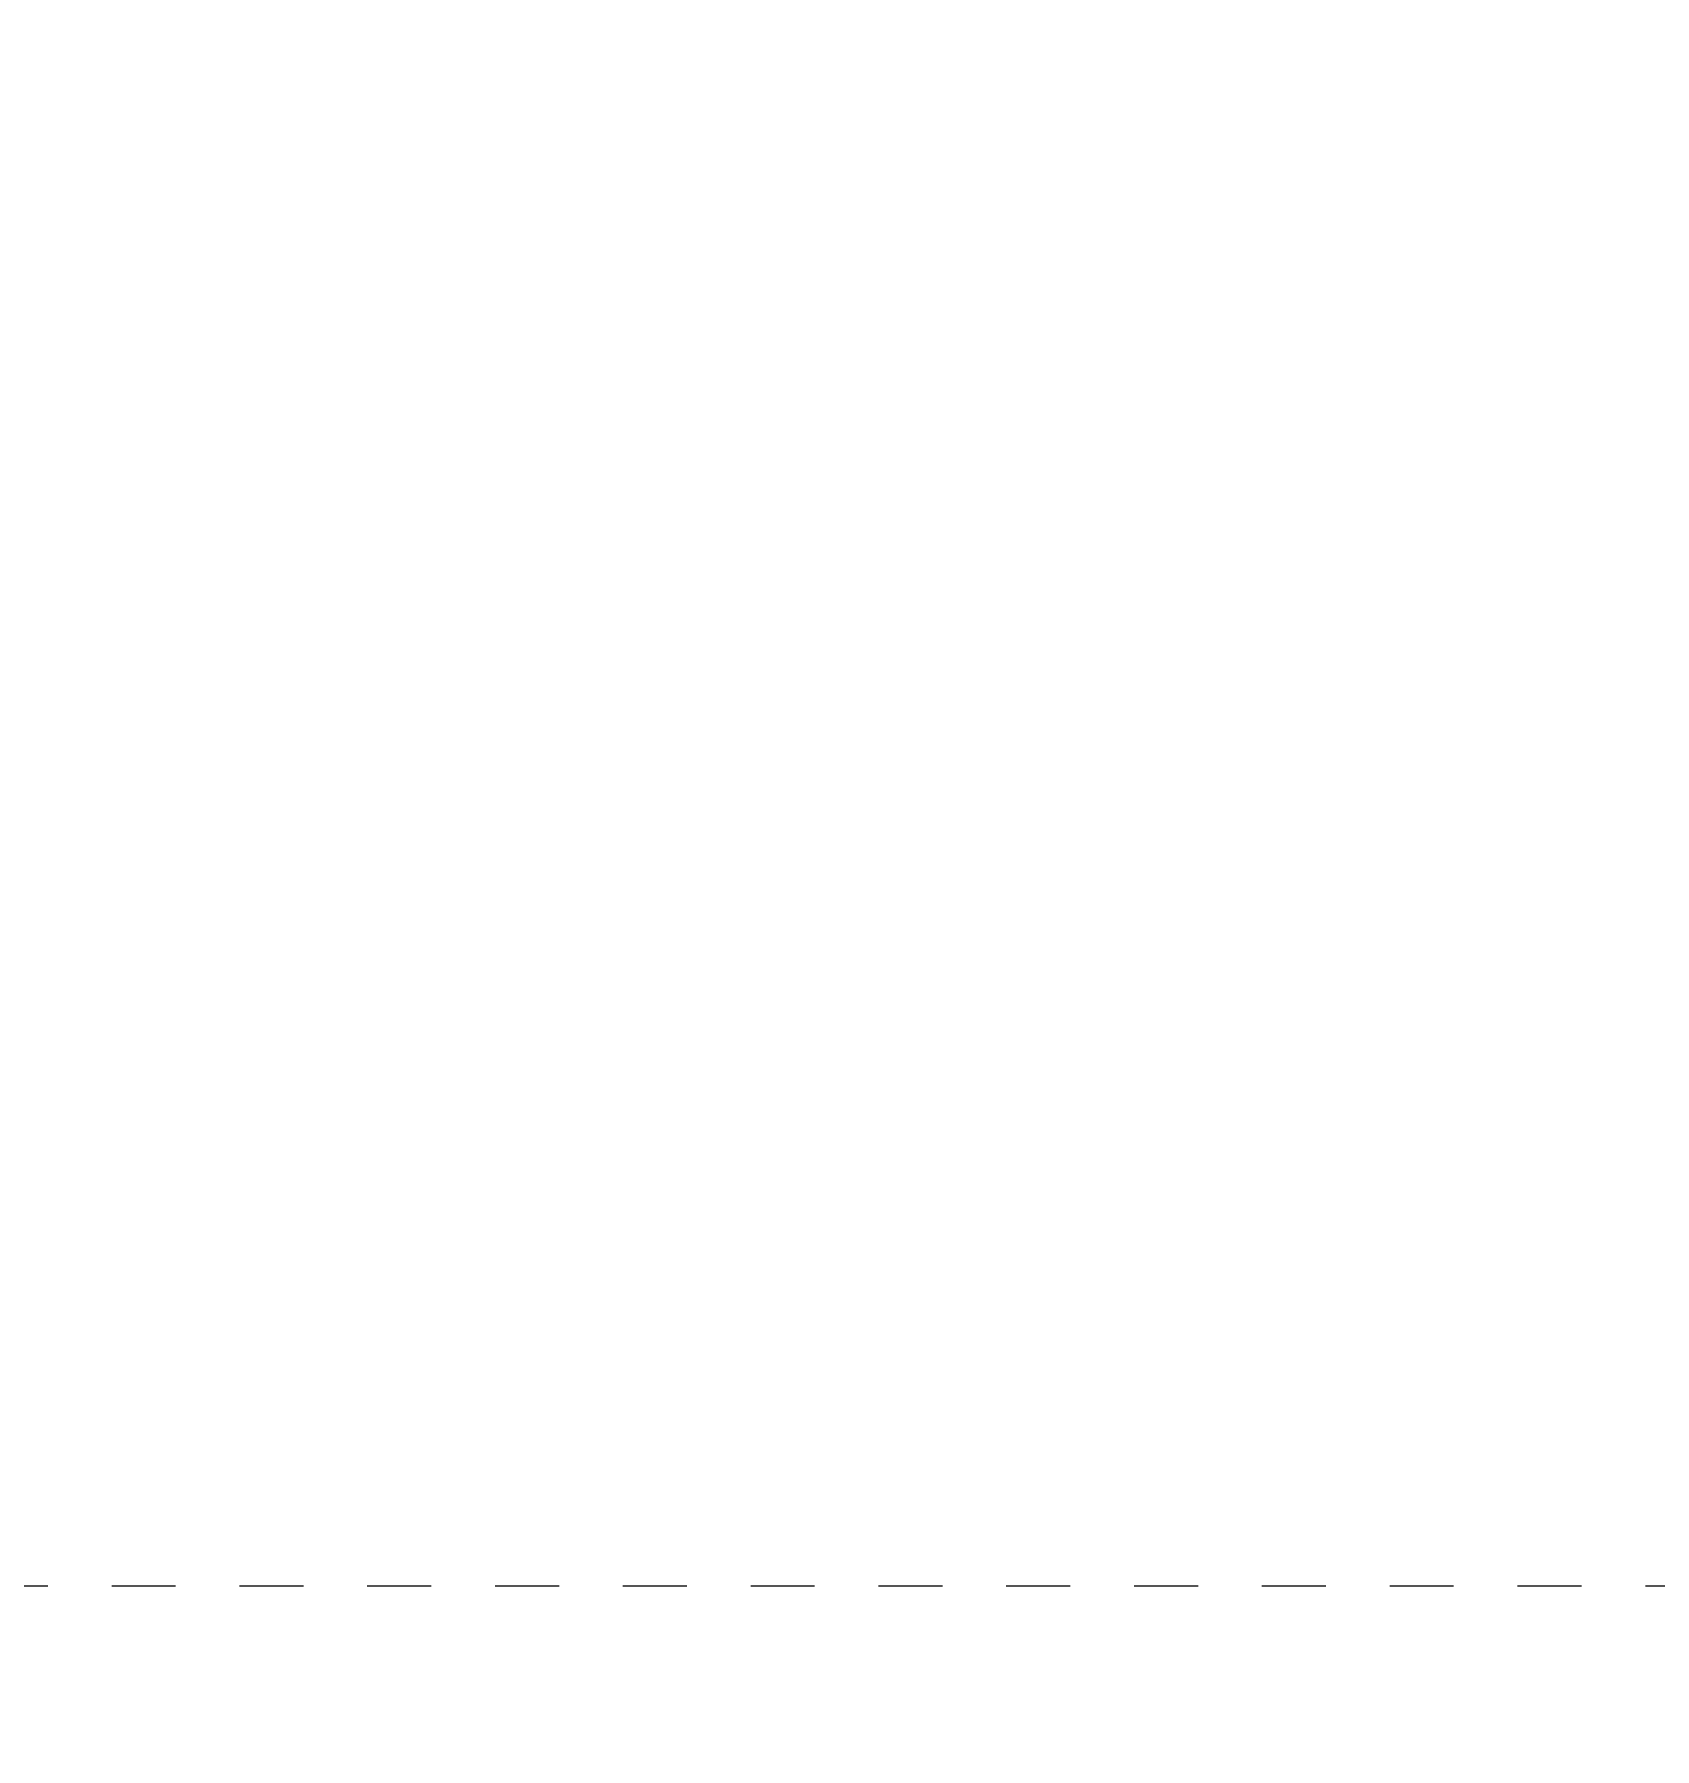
# Model space of a CAD drawing. Header units: millimetres. Extents: x -48147 to 1436659, y -488302 to 18123.
# Drawn here: x 1408291 to 1411869, y -475293 to -471507 of the extents above; entities that cross this region are included whole.
import ezdxf

# ---------------------------------------------------------------- set-up
doc = ezdxf.new("R2010")
doc.units = ezdxf.units.MM
doc.header["$MEASUREMENT"] = 0
doc.linetypes.add('Dashed', pattern=[2822.222233, 1411.111116, -1411.111116])
doc.linetypes.add('Wipeout_Contour', pattern=[1000, 0, -1000])
for name, color, linetype, lineweight, true_color in [('0_Pen_No__105', 7, 'Continuous', 15, 0xa6a6a6), ('A-230-M_FLOOR.IFC Import_Pen_No__109', 7, 'Continuous', 15, 0xa6a6a6), ('A-230-M_FLOOR.IFC Import_Pen_No__29', 7, 'Continuous', 50, 0x2a2a2a), ('New_A-20-M_Roof_Pen_No__53', 7, 'Continuous', 35, 0x444444), ('New_A-25-M_Curtain_Wall_Pen_No__23', 7, 'Continuous', 30, 0x2a2a2a), ('New_A-25-M_Curtain_Wall_Pen_No__63', 7, 'Continuous', 20, 0x606060)]:
    doc.layers.add(name, color=color, linetype=linetype, lineweight=lineweight, true_color=true_color)
for name, color, linetype, lineweight in [('0_Pen_No__191', 7, 'Continuous', 5), ('0_Pen_No__85', 8, 'Continuous', 20), ('New_A-20-M_Floor_Slab_Pen_No__146', 8, 'Continuous', 0), ('New_A-20-M_Roof_Pen_No__85', 8, 'Continuous', 20), ('New_A-25-M_Curtain_Wall_Pen_No__3', 7, 'Continuous', 18), ('New_A-25-M_Curtain_Wall_Pen_No__87', 8, 'Continuous', 20), ('New_A-25-M_Wall_Ext_Pen_No__87', 8, 'Continuous', 20), ('New_ArchiCAD Doors_Pen_No__87', 8, 'Continuous', 20)]:
    doc.layers.add(name, color=color, linetype=linetype, lineweight=lineweight)
for name, color, linetype in [('A-230-M_FLOOR.IFC Import', 7, 'Continuous'), ('A-95-P_Drawing', 7, 'Continuous'), ('New_A-20-M_Floor_Slab', 7, 'Continuous'), ('New_A-20-M_Roof', 7, 'Continuous'), ('New_A-25-M_Curtain_Wall', 7, 'Continuous'), ('New_A-25-M_Wall_Ext', 7, 'Continuous'), ('New_ArchiCAD Doors', 7, 'Continuous')]:
    doc.layers.add(name, color=color, linetype=linetype)
doc.styles.add('GENERATED_STYLE_2', font='')
doc.styles.get('GENERATED_STYLE_2').set_extended_font_data('Swis721 BT')
doc.dimstyles.new('GENERATED_STYLE__5', dxfattribs={"dimtxt": 0.18, "dimasz": 182.4, "dimexe": 0.18, "dimexo": 0.0625, "dimgap": 0.09, "dimtad": 0, "dimtih": 1, "dimtoh": 1, "dimdec": 4, "dimzin": 0, "dimdsep": 46, "dimcen": 0.09, "dimadec": 0, "dimazin": 0, "dimtfac": 1, "dimtdec": 4, "dimtmove": 0, "dimatfit": 3, "dimldrblk": 'ARROWHEAD_5', "dimfxl": 1, "dimtolj": 1, "dimtzin": 0, "dimarcsym": 0})

# ---------------------------------------------------------------- blocks, each defined once
blk = doc.blocks.new('Section Elem_8_2', base_point=(1424163.9, -483032.8))
at = {"layer": 'New_A-25-M_Wall_Ext_Pen_No__87', "linetype": 'Continuous'}
blk.add_line((1403774.4, -474932.8), (1412961.7, -474932.8), dxfattribs=at)
blk = doc.blocks.new('Section Elem_65_2', base_point=(1424163.9, -483032.8))
at = {"color": 254, "linetype": 'Wipeout_Contour', "lineweight": 0, "ltscale": 5949958.005939646}
blk.add_wipeout([(1409816, -474007.8), (1410766, -474007.8), (1410766, -471937.8), (1409816, -471937.8)], dxfattribs=at).dxf.layer = 'New_A-25-M_Curtain_Wall'
blk = doc.blocks.new('Section Elem_73_2', base_point=(1424163.9, -483032.8))
at = {"color": 254, "linetype": 'Wipeout_Contour', "lineweight": 0, "ltscale": 5948625.809511858}
blk.add_wipeout([(1410791, -471912.8), (1409791, -471912.8), (1409791, -471937.8), (1410791, -471937.8)], dxfattribs=at).dxf.layer = 'New_A-25-M_Curtain_Wall'
at = {"layer": 'New_A-25-M_Curtain_Wall_Pen_No__87', "linetype": 'Continuous'}
blk.add_line((1409816, -471937.8), (1410791, -471937.8), dxfattribs=at)
blk = doc.blocks.new('Section Elem_80_2', base_point=(1424163.9, -483032.8))
at = {"color": 254, "linetype": 'Wipeout_Contour', "lineweight": 0, "ltscale": 5941988.005433733}
blk.add_wipeout([(1408791, -471912.8), (1408291, -471912.8), (1408291, -471937.8), (1408791, -471937.8)], dxfattribs=at).dxf.layer = 'New_A-25-M_Curtain_Wall'
at = {"layer": 'New_A-25-M_Curtain_Wall_Pen_No__87', "linetype": 'Continuous'}
blk.add_line((1408316, -471937.8), (1408791, -471937.8), dxfattribs=at)
blk = doc.blocks.new('Section Elem_81_2', base_point=(1424163.9, -483032.8))
at = {"color": 254, "linetype": 'Wipeout_Contour', "lineweight": 0, "ltscale": 5951854.262918741}
blk.add_wipeout([(1410766, -474007.8), (1410816, -474007.8), (1410816, -471937.8), (1410766, -471937.8)], dxfattribs=at).dxf.layer = 'New_A-25-M_Curtain_Wall'
at = {"layer": 'New_A-25-M_Curtain_Wall_Pen_No__87', "linetype": 'Continuous'}
for p, q in [((1410766, -474007.8), (1410766, -471937.8)), ((1410791, -471937.8), (1410816, -471937.8)), ((1410816, -474007.8), (1410816, -471937.8)), ((1410791, -474007.8), (1410816, -474007.8))]:
    blk.add_line(p, q, dxfattribs=at)
blk = doc.blocks.new('Section Elem_82_2', base_point=(1424163.9, -483032.8))
at = {"color": 254, "linetype": 'Wipeout_Contour', "lineweight": 0, "ltscale": 5944269.726053087}
blk.add_wipeout([(1408766, -474007.8), (1408816, -474007.8), (1408816, -471937.8), (1408766, -471937.8)], dxfattribs=at).dxf.layer = 'New_A-25-M_Curtain_Wall'
at = {"layer": 'New_A-25-M_Curtain_Wall_Pen_No__87', "linetype": 'Continuous'}
for p, q in [((1408766, -474007.8), (1408766, -471937.8)), ((1408791, -471937.8), (1408816, -471937.8)), ((1408816, -474007.8), (1408816, -471937.8)), ((1408791, -474007.8), (1408816, -474007.8))]:
    blk.add_line(p, q, dxfattribs=at)
blk = doc.blocks.new('Section Elem_83_2', base_point=(1424163.9, -483032.8))
at = {"color": 254, "linetype": 'Wipeout_Contour', "lineweight": 0, "ltscale": 5944655.545445973}
blk.add_wipeout([(1408291, -474032.8), (1408791, -474032.8), (1408791, -474007.8), (1408291, -474007.8)], dxfattribs=at).dxf.layer = 'New_A-25-M_Curtain_Wall'
at = {"layer": 'New_A-25-M_Curtain_Wall_Pen_No__87', "linetype": 'Continuous'}
blk.add_line((1408316, -474007.8), (1408791, -474007.8), dxfattribs=at)
blk = doc.blocks.new('Section Elem_84_2', base_point=(1424163.9, -483032.8))
at = {"color": 254, "linetype": 'Wipeout_Contour', "lineweight": 0, "ltscale": 5948061.858417725}
blk.add_wipeout([(1409766, -474007.8), (1409816, -474007.8), (1409816, -471937.8), (1409766, -471937.8)], dxfattribs=at).dxf.layer = 'New_A-25-M_Curtain_Wall'
at = {"layer": 'New_A-25-M_Curtain_Wall_Pen_No__87', "linetype": 'Continuous'}
for p, q in [((1409766, -474007.8), (1409766, -471937.8)), ((1409791, -471937.8), (1409816, -471937.8)), ((1409816, -474007.8), (1409816, -471937.8)), ((1409791, -474007.8), (1409816, -474007.8))]:
    blk.add_line(p, q, dxfattribs=at)
blk = doc.blocks.new('Section Elem_85_2', base_point=(1424163.9, -483032.8))
at = {"color": 254, "linetype": 'Wipeout_Contour', "lineweight": 0, "ltscale": 5947498.955810681}
blk.add_wipeout([(1408791, -474032.8), (1409791, -474032.8), (1409791, -474007.8), (1408791, -474007.8)], dxfattribs=at).dxf.layer = 'New_A-25-M_Curtain_Wall'
at = {"layer": 'New_A-25-M_Curtain_Wall_Pen_No__87', "linetype": 'Continuous'}
blk.add_line((1408816, -474007.8), (1409791, -474007.8), dxfattribs=at)
blk = doc.blocks.new('Section Elem_86_2', base_point=(1424163.9, -483032.8))
at = {"color": 254, "linetype": 'Wipeout_Contour', "lineweight": 0, "ltscale": 5944832.691477895}
blk.add_wipeout([(1409791, -471912.8), (1408791, -471912.8), (1408791, -471937.8), (1409791, -471937.8)], dxfattribs=at).dxf.layer = 'New_A-25-M_Curtain_Wall'
at = {"layer": 'New_A-25-M_Curtain_Wall_Pen_No__87', "linetype": 'Continuous'}
blk.add_line((1408816, -471937.8), (1409791, -471937.8), dxfattribs=at)
blk = doc.blocks.new('Section Elem_87_2', base_point=(1424163.9, -483032.8))
at = {"color": 254, "linetype": 'Wipeout_Contour', "lineweight": 0, "ltscale": 5951290.374472733}
blk.add_wipeout([(1409791, -474032.8), (1410791, -474032.8), (1410791, -474007.8), (1409791, -474007.8)], dxfattribs=at).dxf.layer = 'New_A-25-M_Curtain_Wall'
at = {"layer": 'New_A-25-M_Curtain_Wall_Pen_No__87', "linetype": 'Continuous'}
blk.add_line((1409816, -474007.8), (1410791, -474007.8), dxfattribs=at)
blk = doc.blocks.new('Section Elem_90_2', base_point=(1424163.9, -483032.8))
at = {"color": 254, "linetype": 'Wipeout_Contour', "lineweight": 0, "ltscale": 5953343.899772175}
blk.add_wipeout([(1411291, -471912.8), (1411291, -471937.8), (1411766, -471937.8), (1411791, -471912.8)], dxfattribs=at).dxf.layer = 'New_A-25-M_Curtain_Wall'
at = {"layer": 'New_A-25-M_Curtain_Wall_Pen_No__87', "linetype": 'Continuous'}
blk.add_line((1411316, -471937.8), (1411766, -471937.8), dxfattribs=at)
blk = doc.blocks.new('Section Elem_93_2', base_point=(1424163.9, -483032.8))
at = {"color": 254, "linetype": 'Wipeout_Contour', "lineweight": 0, "ltscale": 5946165.735805712}
blk.add_wipeout([(1409766, -471937.8), (1408816, -471937.8), (1408816, -474007.8), (1409766, -474007.8)], dxfattribs=at).dxf.layer = 'New_A-25-M_Curtain_Wall'
blk = doc.blocks.new('Section Elem_94_2', base_point=(1424163.9, -483032.8))
at = {"color": 254, "linetype": 'Wipeout_Contour', "lineweight": 0, "ltscale": 5953750.567057882}
blk.add_wipeout([(1411266, -474007.8), (1411316, -474007.8), (1411316, -471937.8), (1411266, -471937.8)], dxfattribs=at).dxf.layer = 'New_A-25-M_Curtain_Wall'
at = {"layer": 'New_A-25-M_Curtain_Wall_Pen_No__87', "linetype": 'Continuous'}
for p, q in [((1411266, -474007.8), (1411266, -471937.8)), ((1411291, -471937.8), (1411316, -471937.8)), ((1411316, -474007.8), (1411316, -471937.8)), ((1411291, -474007.8), (1411316, -474007.8))]:
    blk.add_line(p, q, dxfattribs=at)
blk = doc.blocks.new('Section Elem_95_2', base_point=(1424163.9, -483032.8))
at = {"color": 254, "linetype": 'Wipeout_Contour', "lineweight": 0, "ltscale": 5954134.091938206}
blk.add_wipeout([(1410791, -474032.8), (1411291, -474032.8), (1411291, -474007.8), (1410791, -474007.8)], dxfattribs=at).dxf.layer = 'New_A-25-M_Curtain_Wall'
at = {"layer": 'New_A-25-M_Curtain_Wall_Pen_No__87', "linetype": 'Continuous'}
blk.add_line((1410816, -474007.8), (1411291, -474007.8), dxfattribs=at)
blk = doc.blocks.new('Section Elem_96_2', base_point=(1424163.9, -483032.8))
at = {"color": 254, "linetype": 'Wipeout_Contour', "lineweight": 0, "ltscale": 5951470.800356822}
blk.add_wipeout([(1411291, -471912.8), (1410791, -471912.8), (1410791, -471937.8), (1411291, -471937.8)], dxfattribs=at).dxf.layer = 'New_A-25-M_Curtain_Wall'
at = {"layer": 'New_A-25-M_Curtain_Wall_Pen_No__87', "linetype": 'Continuous'}
blk.add_line((1410816, -471937.8), (1411291, -471937.8), dxfattribs=at)
blk = doc.blocks.new('Section Elem_97_2', base_point=(1424163.9, -483032.8))
at = {"color": 254, "linetype": 'Wipeout_Contour', "lineweight": 0, "ltscale": 5951986.917534304}
blk.add_wipeout([(1410816, -474007.8), (1410836, -473987.8), (1410836, -471957.8), (1410816, -471937.8)], dxfattribs=at).dxf.layer = 'New_A-25-M_Curtain_Wall'
at = {"color": 254, "linetype": 'Wipeout_Contour', "lineweight": 0, "ltscale": 7442422.218330207}
blk.add_wipeout([(1410836, -473987.8), (1410816, -474007.8), (1410816, -474007.8), (1411266, -474007.8), (1411246, -473987.8)], dxfattribs=at).dxf.layer = 'New_A-25-M_Curtain_Wall'
at = {"color": 254, "linetype": 'Wipeout_Contour', "lineweight": 0, "ltscale": 5952110.055086858}
blk.add_wipeout([(1410836, -471957.8), (1410836, -473987.8), (1410881, -473942.8), (1410881, -472002.8)], dxfattribs=at).dxf.layer = 'New_A-25-M_Curtain_Wall'
at = {"color": 254, "linetype": 'Wipeout_Contour', "lineweight": 0, "ltscale": 5953617.683730931}
blk.add_wipeout([(1411246, -473987.8), (1411266, -474007.8), (1411266, -471937.8), (1411246, -471957.8)], dxfattribs=at).dxf.layer = 'New_A-25-M_Curtain_Wall'
at = {"layer": 'New_A-25-M_Curtain_Wall_Pen_No__87', "linetype": 'Continuous'}
blk.add_line((1411266, -474007.8), (1411266, -471937.8), dxfattribs=at)
at = {"color": 254, "linetype": 'Wipeout_Contour', "lineweight": 0, "ltscale": 5953494.357124216}
blk.add_wipeout([(1411201, -472002.8), (1411201, -473942.8), (1411246, -473987.8), (1411246, -471957.8)], dxfattribs=at).dxf.layer = 'New_A-25-M_Curtain_Wall'
at = {"color": 254, "linetype": 'Wipeout_Contour', "lineweight": 0, "ltscale": 5951540.479306895}
blk.add_wipeout([(1410836, -471957.8), (1410881, -472002.8), (1411201, -472002.8), (1411246, -471957.8)], dxfattribs=at).dxf.layer = 'New_A-25-M_Curtain_Wall'
at = {"color": 254, "linetype": 'Wipeout_Contour', "lineweight": 0, "ltscale": 5954063.932248421}
blk.add_wipeout([(1411246, -473987.8), (1411201, -473942.8), (1410881, -473942.8), (1410836, -473987.8)], dxfattribs=at).dxf.layer = 'New_A-25-M_Curtain_Wall'
at = {"layer": 'New_A-25-M_Curtain_Wall_Pen_No__23', "linetype": 'Continuous'}
for p, q in [((1411246, -471957.8), (1410836, -471957.8)), ((1410836, -471957.8), (1410836, -473987.8)), ((1411246, -473987.8), (1411246, -471957.8)), ((1410836, -473987.8), (1411246, -473987.8))]:
    blk.add_line(p, q, dxfattribs=at)
at = {"color": 254, "linetype": 'Wipeout_Contour', "lineweight": 0, "ltscale": 5952802.116424349}
blk.add_wipeout([(1410881, -473942.8), (1411201, -473942.8), (1411201, -472002.8), (1410881, -472002.8)], dxfattribs=at).dxf.layer = 'New_A-25-M_Curtain_Wall'
at = {"layer": 'New_A-25-M_Curtain_Wall_Pen_No__23', "linetype": 'Continuous'}
for p, q in [((1410881, -472002.8), (1411201, -472002.8)), ((1410881, -473942.8), (1410881, -472002.8)), ((1411201, -472002.8), (1411201, -473942.8)), ((1411201, -473942.8), (1410881, -473942.8))]:
    blk.add_line(p, q, dxfattribs=at)
at = {"layer": 'New_A-25-M_Curtain_Wall_Pen_No__3', "linetype": 'Continuous'}
for p, q in [((1410836, -471957.8), (1410866, -472032)), ((1410884.7, -472078.3), (1410914.7, -472152.5)), ((1410933.4, -472198.9), (1410963.4, -472273)), ((1410982.1, -472319.4), (1411012, -472393.6)), ((1411030.8, -472439.9), (1411060.7, -472514.1)), ((1411079.5, -472560.5), (1411109.4, -472634.7)), ((1411128.1, -472681), (1411158.1, -472755.2)), ((1411176.8, -472801.6), (1411206.8, -472875.7)), ((1411216, -472898.6), (1411246, -472972.8)), ((1411216, -473047), (1411246, -472972.8)), ((1411176.8, -473144), (1411206.8, -473069.9)), ((1411128.1, -473264.6), (1411158.1, -473190.4)), ((1411079.5, -473385.1), (1411109.4, -473310.9)), ((1411030.8, -473505.6), (1411060.7, -473431.5)), ((1410982.1, -473626.2), (1411012, -473552)), ((1410933.4, -473746.7), (1410963.4, -473672.5)), ((1410884.7, -473867.3), (1410914.7, -473793.1)), ((1410836, -473987.8), (1410866, -473913.6))]:
    blk.add_line(p, q, dxfattribs=at)
at = {"layer": 'New_A-25-M_Curtain_Wall_Pen_No__63', "linetype": 'Continuous'}
blk.add_line((1411201, -473942.8), (1411201, -472002.8), dxfattribs=at)
blk = doc.blocks.new('Section Elem_98_2', base_point=(1424163.9, -483032.8))
at = {"color": 254, "linetype": 'Wipeout_Contour', "lineweight": 0, "ltscale": 5956006.353515647}
blk.add_wipeout([(1411291, -474007.8), (1411291, -474032.8), (1411791, -474032.8), (1411766, -474007.8)], dxfattribs=at).dxf.layer = 'New_A-25-M_Curtain_Wall'
at = {"layer": 'New_A-25-M_Curtain_Wall_Pen_No__87', "linetype": 'Continuous'}
blk.add_line((1411316, -474007.8), (1411766, -474007.8), dxfattribs=at)
blk = doc.blocks.new('Section Elem_99_2', base_point=(1424163.9, -483032.8))
at = {"color": 254, "linetype": 'Wipeout_Contour', "lineweight": 0, "ltscale": 5954698.701596567}
blk.add_wipeout([(1411316, -471937.8), (1411316, -474007.8), (1411766, -474007.8), (1411766, -471937.8)], dxfattribs=at).dxf.layer = 'New_A-25-M_Curtain_Wall'
blk = doc.blocks.new('Section Elem_100_2', base_point=(1424163.9, -483032.8))
at = {"color": 254, "linetype": 'Wipeout_Contour', "lineweight": 0, "ltscale": 8933470.030378703}
blk.add_wipeout([(1411791, -471912.8), (1411766, -471937.8), (1411766, -474007.8), (1411791, -474032.8), (1411815.8, -474032.8), (1411815.8, -471912.8)], dxfattribs=at).dxf.layer = 'New_A-25-M_Curtain_Wall'
at = {"layer": 'New_A-25-M_Curtain_Wall_Pen_No__87', "linetype": 'Continuous'}
blk.add_line((1411766, -474007.8), (1411766, -471937.8), dxfattribs=at)
blk = doc.blocks.new('Section Elem_103_2', base_point=(1424163.9, -483032.8))
at = {"layer": 'New_ArchiCAD Doors_Pen_No__87', "linetype": 'Continuous'}
for p, q in [((1403765.7, -471912.8), (1411815.8, -471912.8)), ((1411815.8, -471912.8), (1411815.8, -474032.8)), ((1411815.8, -474032.8), (1403774.4, -474032.8))]:
    blk.add_line(p, q, dxfattribs=at)
blk = doc.blocks.new('Section Elem_125_2', base_point=(1424163.9, -483032.8))
at = {"color": 254, "linetype": 'Wipeout_Contour', "lineweight": 0, "ltscale": 5942373.762119716}
blk.add_wipeout([(1408316, -471937.8), (1408266, -471937.8), (1408266, -474007.8), (1408316, -474007.8)], dxfattribs=at).dxf.layer = 'New_A-25-M_Curtain_Wall'
at = {"layer": 'New_A-25-M_Curtain_Wall_Pen_No__87', "linetype": 'Continuous'}
for p, q in [((1408266, -471937.8), (1408266, -474007.8)), ((1408316, -471937.8), (1408291, -471937.8)), ((1408316, -471937.8), (1408316, -474007.8)), ((1408316, -474007.8), (1408291, -474007.8))]:
    blk.add_line(p, q, dxfattribs=at)
blk = doc.blocks.new('Section Elem_126_2', base_point=(1424163.9, -483032.8))
at = {"color": 254, "linetype": 'Wipeout_Contour', "lineweight": 0, "ltscale": 5942760.041243615}
blk.add_wipeout([(1408291, -474007.8), (1407791, -474007.8), (1407791, -474032.8), (1408291, -474032.8)], dxfattribs=at).dxf.layer = 'New_A-25-M_Curtain_Wall'
at = {"layer": 'New_A-25-M_Curtain_Wall_Pen_No__87', "linetype": 'Continuous'}
blk.add_line((1407816, -474007.8), (1408291, -474007.8), dxfattribs=at)
blk = doc.blocks.new('Section Elem_127_2', base_point=(1424163.9, -483032.8))
at = {"color": 254, "linetype": 'Wipeout_Contour', "lineweight": 0, "ltscale": 5940091.650013037}
blk.add_wipeout([(1408291, -471912.8), (1407791, -471912.8), (1407791, -471937.8), (1408291, -471937.8)], dxfattribs=at).dxf.layer = 'New_A-25-M_Curtain_Wall'
at = {"layer": 'New_A-25-M_Curtain_Wall_Pen_No__87', "linetype": 'Continuous'}
blk.add_line((1407816, -471937.8), (1408291, -471937.8), dxfattribs=at)
blk = doc.blocks.new('Section Elem_128_2', base_point=(1424163.9, -483032.8))
at = {"color": 254, "linetype": 'Wipeout_Contour', "lineweight": 0, "ltscale": 5943321.687623454}
blk.add_wipeout([(1408316, -474007.8), (1408766, -474007.8), (1408766, -471937.8), (1408316, -471937.8)], dxfattribs=at).dxf.layer = 'New_A-25-M_Curtain_Wall'
blk = doc.blocks.new('Section Elem_324_2', base_point=(1424163.9, -483032.8))
at = {"color": 254, "linetype": 'Wipeout_Contour', "lineweight": 0, "ltscale": 5945648.549383419}
blk.add_wipeout([(1403421, -475232.8), (1403421, -475382.8), (1413315.4, -475382.8), (1413315.4, -475232.8)], dxfattribs=at).dxf.layer = 'New_A-20-M_Floor_Slab'
at = {"layer": 'New_A-20-M_Floor_Slab_Pen_No__146', "linetype": 'Continuous'}
h = blk.add_hatch(dxfattribs=at)
h.set_pattern_fill('Structural_Concrete_0002', color=256, style=0, pattern_type=2)
h.set_pattern_definition([(45, (1424163.9, -483032.8), (-183.7117, 183.7117), [25, -125]), (45, (1424125.07, -482887.9), (-183.7117, 183.7117), [25, -125]), (105, (1424163.9, -483032.8), (250.955, 67.2432), [25, -125]), (105, (1424269.96, -482926.73), (250.955, 67.2432), [25, -125]), (165, (1424181.57, -483015.12), (67.2432, 250.955), [25, -125]), (165, (1424287.64, -482909.05), (67.2432, 250.955), [25, -125]), (45, (1424146.22, -483015.12), (-35.35534, 35.35534), [0, -50, 0, -75]), (90, (1424163.897, -482997.44), (-50, 0), [0, -37.5, 0, -62.5])])
h.paths.add_polyline_path([(1403421, -475232.8), (1403421, -475382.8), (1413315.4, -475382.8), (1413315.4, -475232.8)])
blk = doc.blocks.new('Section Elem_325_2', base_point=(1424163.9, -483032.8))
at = {"color": 254, "linetype": 'Wipeout_Contour', "lineweight": 0, "ltscale": 7427203.681659376}
blk.add_wipeout([(1413161.4, -475232.8), (1413161.4, -474957.8), (1403571, -475080.9), (1403571, -475082.8), (1403571, -475232.8)], dxfattribs=at).dxf.layer = 'New_A-20-M_Roof'
at = {"layer": 'New_A-20-M_Roof_Pen_No__85', "linetype": 'Continuous'}
h = blk.add_hatch(dxfattribs=at)
h.set_pattern_fill('Batt_Insulation_0002', color=256, style=0, pattern_type=2)
h.set_pattern_definition([(60, (1424163.897, -483032.797), (-43.30127, 25), []), (120, (1424163.897, -483032.797), (43.30127, 25), [])])
h.paths.add_polyline_path([(1413161.4, -475232.8), (1413161.4, -474957.8), (1403571, -475080.9), (1403571, -475082.8), (1403571, -475232.8)])
at = {"layer": 'New_A-20-M_Roof_Pen_No__53', "linetype": 'Continuous'}
blk.add_line((1413161.4, -474957.8), (1403571, -475080.9), dxfattribs=at)
blk = doc.blocks.new('Section Elem_452_2', base_point=(1424163.9, -483032.8))
at = {"color": 254, "linetype": 'Wipeout_Contour', "lineweight": 0, "ltscale": 5945640.201577536}
blk.add_wipeout([(1413311.2, -475232.8), (1403420.8, -475232.8), (1403420.8, -475382.8), (1413311.2, -475382.8)], dxfattribs=at).dxf.layer = 'A-230-M_FLOOR.IFC Import'
at = {"layer": 'A-230-M_FLOOR.IFC Import_Pen_No__109', "linetype": 'Continuous'}
h = blk.add_hatch(dxfattribs=at)
h.set_pattern_fill('Lightweight_Concrete_0002', color=256, style=0, pattern_type=2)
h.set_pattern_definition([(0, (1424163.9, -483032.8), (0, 389.7114), [24.375, -200.625]), (0, (1424276.4, -482837.94), (0, 389.7114), [24.375, -200.625]), (60, (1424163.9, -483032.8), (-337.5, 194.856), [24.375, -200.625]), (60, (1424388.9, -483032.8), (-337.5, 194.856), [24.375, -200.625]), (120, (1424188.27, -483032.8), (337.5, 194.856), [24.375, -200.625]), (120, (1424413.27, -483032.8), (337.5, 194.856), [24.375, -200.625]), (0, (1424163.9, -482995.3), (0, 75), [0, -75, 0, -112.5]), (45, (1424201.4, -482995.3), (-53.033, 53.033), [0, -56.25, 0, -93.75])])
h.paths.add_polyline_path([(1413311.2, -475232.8), (1403420.8, -475232.8), (1403420.8, -475382.8), (1413311.2, -475382.8)])
at = {"layer": 'A-230-M_FLOOR.IFC Import_Pen_No__29', "linetype": 'Continuous', "flags": 128}
blk.add_lwpolyline([(1413311.2, -475232.8), (1413161.4, -475232.8), (1413161.2, -475232.8), (1403571, -475232.8), (1403570.8, -475232.8), (1403565.3, -475232.8), (1403550.3, -475232.8), (1403547.3, -475232.8), (1403421, -475232.8)], dxfattribs=at)
blk = doc.blocks.new('Section Elem_454_2', base_point=(1424163.9, -483032.8))
at = {"color": 254, "linetype": 'Wipeout_Contour', "lineweight": 0, "ltscale": 5945544.267833192}
blk.add_wipeout([(1413131.5, -474932.8), (1403774.4, -474932.8), (1403774.4, -475078.3), (1413131.5, -474958.2)], dxfattribs=at).dxf.layer = 'A-230-M_FLOOR.IFC Import'
blk = doc.blocks.new('ARROWHEAD_5')
at = {"color": 0, "linetype": 'Continuous', "lineweight": 0}
blk.add_line((0, 0), (-1, 0), dxfattribs=at)
blk.add_solid([(-1, 0.2679), (0, 0), (-1, -0.2679), (-1, 0.2679)], dxfattribs=at)
blk = doc.blocks.new('S-23 Building Section_STORY_MARKER', base_point=(1424163.9, -483032.8))
at = {"layer": '0_Pen_No__105', "linetype": 'Dashed', "ltscale": 0.1}
blk.add_line((1400277.5, -474932.8), (1432997.4, -474932.8), dxfattribs=at)

msp = doc.modelspace()

# ---------------------------------------------------------------- block references
at = {"layer": 'New_A-20-M_Floor_Slab'}
msp.add_blockref('Section Elem_324_2', (1424163.9, -483032.8), dxfattribs=at)
at = {"layer": 'New_A-25-M_Wall_Ext'}
msp.add_blockref('Section Elem_8_2', (1424163.9, -483032.8), dxfattribs=at)

# ---------------------------------------------------------------- next in the draw order: block references
at = {"layer": 'New_A-20-M_Roof'}
msp.add_blockref('Section Elem_325_2', (1424163.9, -483032.8), dxfattribs=at)
at = {"layer": 'New_A-25-M_Curtain_Wall'}
for name in ['Section Elem_80_2', 'Section Elem_90_2', 'Section Elem_65_2']:
    msp.add_blockref(name, (1424163.9, -483032.8), dxfattribs=at)

# ---------------------------------------------------------------- next in the draw order: block references
at = {"layer": 'A-230-M_FLOOR.IFC Import'}
for name in ['Section Elem_454_2', 'Section Elem_452_2']:
    msp.add_blockref(name, (1424163.9, -483032.8), dxfattribs=at)
at = {"layer": 'New_A-25-M_Curtain_Wall'}
for name in ['Section Elem_73_2', 'Section Elem_82_2', 'Section Elem_94_2']:
    msp.add_blockref(name, (1424163.9, -483032.8), dxfattribs=at)

# ---------------------------------------------------------------- next in the draw order: block references
for name in ['Section Elem_84_2', 'Section Elem_81_2', 'Section Elem_83_2']:
    msp.add_blockref(name, (1424163.9, -483032.8), dxfattribs=at)

# ---------------------------------------------------------------- next in the draw order: block references
for name in ['Section Elem_86_2', 'Section Elem_96_2', 'Section Elem_85_2']:
    msp.add_blockref(name, (1424163.9, -483032.8), dxfattribs=at)

# ---------------------------------------------------------------- next in the draw order: block references
for name in ['Section Elem_93_2', 'Section Elem_87_2']:
    msp.add_blockref(name, (1424163.9, -483032.8), dxfattribs=at)

# ---------------------------------------------------------------- next in the draw order: block references
msp.add_blockref('Section Elem_95_2', (1424163.9, -483032.8), dxfattribs=at)

# ---------------------------------------------------------------- next in the draw order: block references
for name in ['Section Elem_97_2', 'Section Elem_98_2']:
    msp.add_blockref(name, (1424163.9, -483032.8), dxfattribs=at)

# ---------------------------------------------------------------- next in the draw order: block references
msp.add_blockref('Section Elem_99_2', (1424163.9, -483032.8), dxfattribs=at)

# ---------------------------------------------------------------- next in the draw order: block references
msp.add_blockref('Section Elem_100_2', (1424163.9, -483032.8), dxfattribs=at)

# ---------------------------------------------------------------- next in the draw order: block references
at = {"layer": 'New_ArchiCAD Doors'}
msp.add_blockref('Section Elem_103_2', (1424163.9, -483032.8), dxfattribs=at)

# ---------------------------------------------------------------- next in the draw order: block references
at = {"layer": 'New_A-25-M_Curtain_Wall'}
msp.add_blockref('Section Elem_125_2', (1424163.9, -483032.8), dxfattribs=at)

# ---------------------------------------------------------------- next in the draw order: block references
for name in ['Section Elem_127_2', 'Section Elem_128_2', 'Section Elem_126_2']:
    msp.add_blockref(name, (1424163.9, -483032.8), dxfattribs=at)

# ---------------------------------------------------------------- next in the draw order: texts
at = {"layer": '0_Pen_No__191', "linetype": 'Continuous', "insert": (1410684.1, -473090.9), "char_height": 125, "width": 2119.797, "attachment_point": 6, "line_spacing_factor": 0.437139, "style": 'GENERATED_STYLE_2'}
msp.add_mtext('\\A1;{\\fSwis721 BT|b0|i0|c0|p34;Single ply roof to achieve required U-values. Steel to be designed to create falls}', dxfattribs=at)

# ---------------------------------------------------------------- next in the draw order: leaders
at = {"layer": '0_Pen_No__85', "linetype": 'Continuous', "annotation_type": 0, "has_hookline": 1, "hookline_direction": 1, "text_width": 2113.1}
msp.add_leader([(1412135.1, -474915.8), (1410947.3, -473090.9), (1410684.2, -473090.9)], dimstyle='GENERATED_STYLE__5', dxfattribs=at)

# ---------------------------------------------------------------- next in the draw order: wipeouts: each hides what was drawn before it
at = {"color": 254, "linetype": 'Wipeout_Contour', "lineweight": 0, "ltscale": 5945399.093806557}
msp.add_wipeout([(1402093, -464875.1), (1414616.4, -464875.1), (1414616.4, -485231.7), (1402093, -485231.7)], dxfattribs=at).dxf.layer = 'A-95-P_Drawing'

# ---------------------------------------------------------------- next in the draw order: block references
at = {"linetype": 'Continuous', "lineweight": 0}
msp.add_blockref('S-23 Building Section_STORY_MARKER', (1424163.9, -483032.8), dxfattribs=at)

doc.saveas('drawing.dxf')
